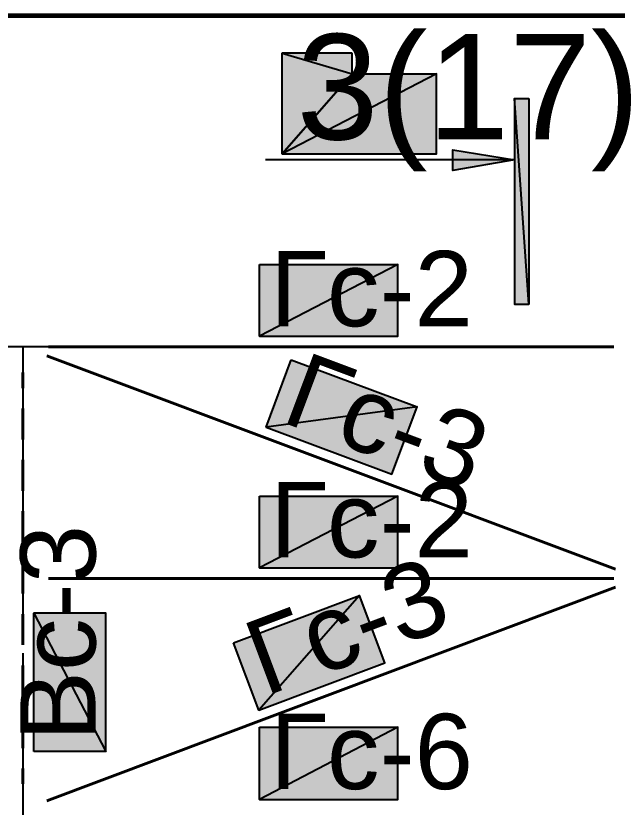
# Model space of a CAD drawing. Extents: x 8 to 21351, y 0 to 420.
# Drawn here: x 15602.25 to 15631.51, y 376.61 to 415.08 of the extents above; entities that cross this region are included whole.
import ezdxf

# ---------------------------------------------------------------- set-up
doc = ezdxf.new("R2010")
doc.units = 0
doc.styles.add('TEYPDFCAD_TEXT', font='arial.ttf')

msp = doc.modelspace()

# ---------------------------------------------------------------- hatches: boundary and pattern name
at = {"true_color": 0xffffff}
h = msp.add_hatch(color=0, dxfattribs=at)
h.paths.add_polyline_path([(15618.616, 413.258), (15615.208, 413.258), (15618.616, 412.263)])
h.paths.add_polyline_path([(15615.208, 413.258), (15618.616, 412.263), (15615.208, 408.368)])
h = msp.add_hatch(color=0, dxfattribs=at)
h.paths.add_polyline_path([(15618.616, 412.263), (15622.722, 412.263), (15615.208, 408.368)])
h.paths.add_polyline_path([(15622.722, 412.263), (15615.208, 408.368), (15622.722, 408.368)])
h = msp.add_hatch(color=7)
h.paths.add_polyline_path([(15627.21, 411.057), (15627.21, 401.066), (15626.511, 411.057)])
h.paths.add_polyline_path([(15627.21, 401.066), (15626.511, 411.057), (15626.511, 401.066)])
msp.add_hatch(color=7).paths.add_polyline_path([(15626.511, 408.072), (15623.506, 407.564), (15623.506, 408.559)])
h = msp.add_hatch(color=0, dxfattribs=at)
h.paths.add_polyline_path([(15614.108, 402.992), (15620.839, 402.992), (15614.108, 399.5)])
h.paths.add_polyline_path([(15620.839, 402.992), (15614.108, 399.5), (15620.839, 399.5)])
h = msp.add_hatch(color=0, dxfattribs=at)
h.paths.add_polyline_path([(15615.653, 398.357), (15621.77, 396.071), (15614.425, 395.076)])
h.paths.add_polyline_path([(15621.77, 396.071), (15614.425, 395.076), (15620.542, 392.79)])
h = msp.add_hatch(color=0, dxfattribs=at)
h.paths.add_polyline_path([(15614.108, 391.731), (15620.839, 391.731), (15614.108, 388.239)])
h.paths.add_polyline_path([(15620.839, 391.731), (15614.108, 388.239), (15620.839, 388.239)])
h = msp.add_hatch(color=0, dxfattribs=at)
h.paths.add_polyline_path([(15612.838, 384.598), (15618.976, 386.906), (15614.065, 381.317)])
h.paths.add_polyline_path([(15618.976, 386.906), (15614.065, 381.317), (15620.204, 383.625)])
h = msp.add_hatch(color=0, dxfattribs=at)
h.paths.add_polyline_path([(15603.122, 379.307), (15603.122, 386.038), (15606.636, 379.307)])
h.paths.add_polyline_path([(15603.122, 386.038), (15606.636, 379.307), (15606.636, 386.038)])
h = msp.add_hatch(color=0, dxfattribs=at)
h.paths.add_polyline_path([(15614.108, 380.492), (15620.839, 380.492), (15614.108, 376.978)])
h.paths.add_polyline_path([(15620.839, 380.492), (15614.108, 376.978), (15620.839, 376.978)])

# ---------------------------------------------------------------- linework, layer by layer
at = {"color": 7, "lineweight": 25}
for p, q in [((15626.511, 408.072), (15614.404, 408.072)), ((15606.085, 398.992), (15591.057, 398.992)), ((15602.593, 398.992), (15602.593, 385.593)), ((15608.583, 398.992), (15607.588, 398.992)), ((15630.088, 398.992), (15610.086, 398.992)), ((15602.593, 384.09), (15602.593, 383.074)), ((15602.593, 381.593), (15602.593, 361.59))]:
    msp.add_line(p, q, dxfattribs=at)
at = {"color": 0, "lineweight": 0, "true_color": 0xffffff}
for p, q in [((15614.108, 399.5), (15620.839, 399.5)), ((15614.425, 395.076), (15620.542, 392.79)), ((15614.108, 388.239), (15620.839, 388.239)), ((15606.636, 379.307), (15606.636, 386.038)), ((15614.065, 381.317), (15620.204, 383.625)), ((15614.108, 376.978), (15620.839, 376.978))]:
    msp.add_line(p, q, dxfattribs=at)
at = {"color": 7, "lineweight": 40}
for p, q in [((15631.337, 398.992), (15603.842, 398.992)), ((15631.422, 388.175), (15603.757, 398.547)), ((15602.593, 397.743), (15602.593, 396.981)), ((15602.593, 395.986), (15602.593, 394.483)), ((15602.593, 393.488), (15602.593, 391.985)), ((15602.593, 390.991), (15602.593, 389.488)), ((15602.593, 388.493), (15602.593, 386.99)), ((15631.337, 387.731), (15603.842, 387.731)), ((15603.757, 376.915), (15631.422, 387.308)), ((15602.593, 385.995), (15602.593, 384.492)), ((15602.593, 383.498), (15602.593, 381.995)), ((15602.593, 380.979), (15602.593, 379.476)), ((15602.593, 378.481), (15602.593, 377.74))]:
    msp.add_line(p, q, dxfattribs=at)
at = {"lineweight": 60}
msp.add_lwpolyline([(15572.854, 5.08), (16141.835, 5.08), (16141.835, 415.078), (15572.854, 415.078)], close=True, dxfattribs=at)
at = {"color": 0, "true_color": 0xffffff}
for points in [[(15618.616, 413.258), (15615.208, 413.258), (15618.616, 412.263)], [(15615.208, 413.258), (15618.616, 412.263), (15615.208, 408.368)], [(15618.616, 412.263), (15622.722, 412.263), (15615.208, 408.368)], [(15622.722, 412.263), (15615.208, 408.368), (15622.722, 408.368)], [(15614.108, 402.992), (15620.839, 402.992), (15614.108, 399.5)], [(15620.839, 402.992), (15614.108, 399.5), (15620.839, 399.5)], [(15615.653, 398.357), (15621.77, 396.071), (15614.425, 395.076)], [(15621.77, 396.071), (15614.425, 395.076), (15620.542, 392.79)], [(15614.108, 391.731), (15620.839, 391.731), (15614.108, 388.239)], [(15620.839, 391.731), (15614.108, 388.239), (15620.839, 388.239)], [(15612.838, 384.598), (15618.976, 386.906), (15614.065, 381.317)], [(15618.976, 386.906), (15614.065, 381.317), (15620.204, 383.625)], [(15603.122, 379.307), (15603.122, 386.038), (15606.636, 379.307)], [(15603.122, 386.038), (15606.636, 379.307), (15606.636, 386.038)], [(15614.108, 380.492), (15620.839, 380.492), (15614.108, 376.978)], [(15620.839, 380.492), (15614.108, 376.978), (15620.839, 376.978)]]:
    msp.add_lwpolyline(points, close=True, dxfattribs=at)
at = {"color": 7}
for points in [[(15627.21, 411.057), (15627.21, 401.066), (15626.511, 411.057)], [(15627.21, 401.066), (15626.511, 411.057), (15626.511, 401.066)], [(15626.511, 408.072), (15623.506, 407.564), (15623.506, 408.559)]]:
    msp.add_lwpolyline(points, close=True, dxfattribs=at)

# ---------------------------------------------------------------- texts
at = {"color": 7, "style": 'TEYPDFCAD_TEXT'}
for s, height, p in [('3(17)', 5.1259, (15615.907, 409.067)), ('Гс-2', 3.6618, (15614.616, 399.986)), ('Гс-2', 3.6618, (15614.616, 388.747)), ('Гс-6', 3.6618, (15614.616, 377.486))]:
    msp.add_text(s, height=height, dxfattribs=at).set_placement(p)
for s, rotation, p in [('Гс-3', -20.5829, (15615.06, 395.372)), ('Вс-3', 90, (15606.128, 379.815)), ('Гс-3', 20.5829, (15614.362, 381.974))]:
    msp.add_text(s, height=3.6618, rotation=rotation, dxfattribs=at).set_placement(p)

doc.saveas('drawing.dxf')
